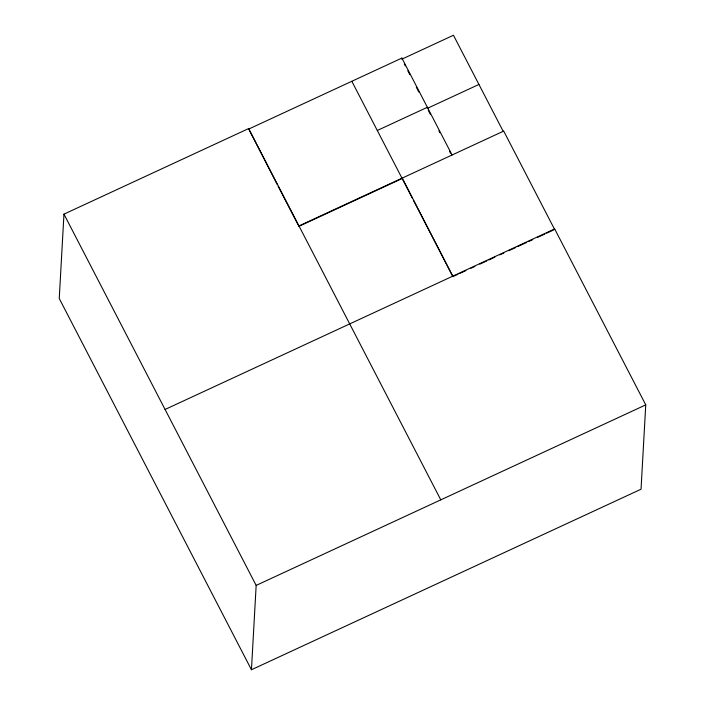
<?xml version="1.0" encoding="UTF-8"?>
<svg xmlns="http://www.w3.org/2000/svg" width="705" height="705" viewBox="0 0 705 705"><rect width="100%" height="100%" fill="white"/><g stroke="black" fill="none" stroke-linecap="round" stroke-linejoin="round"><path stroke-width="1.06" d="M440.792 499.854L248.583 128.592L63.961 214.144L59.246 298.488L251.447 669.75L641.039 489.217L645.754 404.873L554.668 228.94L165.076 409.464M277.153 184.384L248.583 128.592M251.447 669.75L256.162 585.406L63.961 214.144M298.761 225.512L298.726 226.049L503.696 131.077L554.641 229.486L554.668 228.94M248.557 129.138L401.885 58.083L401.824 59.176L453.456 35.25L503.132 131.192M299.14 226.252L402.414 178.4L402.379 178.947L351.821 81.286M457.924 274.298L452.936 276.607L402.414 178.4M377.29 130.487L427.362 107.292L427.3 108.376L478.933 84.45M459.916 273.373L465.899 270.605M470.887 268.297L474.879 266.446M479.858 264.137L486.838 260.903M488.838 259.978L494.813 257.202M499.801 254.893L503.793 253.042M508.772 250.733L515.752 247.499M517.752 246.574L526.723 242.423M528.715 241.498L532.707 239.647M537.695 237.338L544.674 234.104M546.666 233.179L553.645 229.945M256.162 585.406L645.754 404.873M401.885 58.083L452.064 155.003M404.326 63.996L405.322 65.926M407.816 70.756L409.817 74.615M416.311 87.156L418.805 91.976M428.305 110.324L430.323 114.219M438.898 130.778L439.902 132.725M449.482 151.222L450.486 153.17M402.881 179.925L412.495 198.484M413.5 200.431L452.936 276.607M278.158 186.323L298.224 225.089"/></g></svg>
